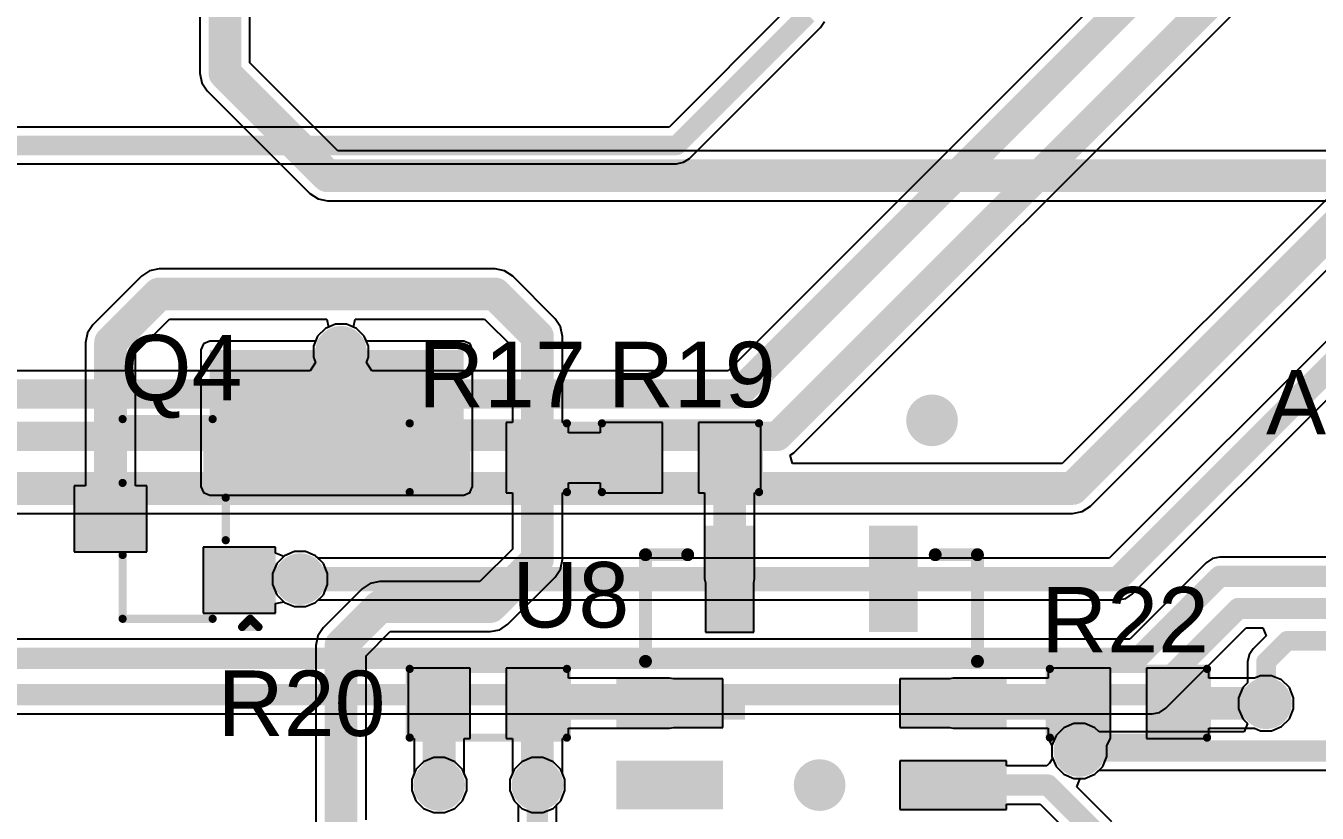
# Model space of a CAD drawing. Header units: millimetres. Extents: x -0.27 to 3.94, y -1.19 to 3.
# Drawn here: x 1.998 to 2.786, y -0.863 to -0.382 of the extents above; entities that cross this region are included whole.
import ezdxf

# ---------------------------------------------------------------- set-up
doc = ezdxf.new("R2010")
doc.units = ezdxf.units.MM
doc.header["$MEASUREMENT"] = 0
for name, color, linetype in [('BottomLayer', 5, 'Continuous'), ('BottomSolder', 6, 'Continuous'), ('TopLayer', 1, 'Continuous'), ('TopOverlay', 2, 'Continuous'), ('TopPaste', 8, 'Continuous'), ('TopSolder', 216, 'Continuous'), ('ViaHoleLayer', 16, 'Continuous')]:
    doc.layers.add(name, color=color, linetype=linetype)
doc.styles.add('Arial', font='', dxfattribs={"height": 0.2})
doc.styles.get('Arial').set_extended_font_data('Arial')

# ---------------------------------------------------------------- blocks, each defined once
blk = doc.blocks.new('MICS_6814_21')
at = {"layer": 'TopLayer'}
for points in [[(0.02579, 0.10453), (0.04744, 0.10453), (0.04744, 0.04744), (0.02579, 0.04744)], [(0.12579, 0.10453), (0.14744, 0.10453), (0.14744, 0.04744), (0.12579, 0.04744)], [(-0.02854, 0.01083), (0.02854, 0.01083), (0.02854, -0.01083), (-0.02854, -0.01083)], [(0.14469, 0.01083), (0.20177, 0.01083), (0.20177, -0.01083), (0.14469, -0.01083)], [(-0.02854, -0.03917), (0.02854, -0.03917), (0.02854, -0.06083), (-0.02854, -0.06083)], [(0.14469, -0.03917), (0.20177, -0.03917), (0.20177, -0.06083), (0.14469, -0.06083)], [(-0.02854, -0.08917), (0.02854, -0.08917), (0.02854, -0.11083), (-0.02854, -0.11083)], [(0.14469, -0.08917), (0.20177, -0.08917), (0.20177, -0.11083), (0.14469, -0.11083)], [(0.02579, -0.14744), (0.04744, -0.14744), (0.04744, -0.20453), (0.02579, -0.20453)], [(0.12579, -0.14744), (0.14744, -0.14744), (0.14744, -0.20453), (0.12579, -0.20453)]]:
    blk.add_hatch(color=1, dxfattribs=at).paths.add_polyline_path(points)
at = {"layer": 'TopOverlay'}
blk.add_hatch(color=2, dxfattribs=at).paths.add_polyline_path([(0.033, -0.01), (0.046, -0.01), (0.046, 0.008), (0.033, 0.008)])
at = {"layer": 'TopPaste'}
for points in [[(0.02579, 0.10453), (0.04744, 0.10453), (0.04744, 0.04744), (0.02579, 0.04744)], [(0.12579, 0.10453), (0.14744, 0.10453), (0.14744, 0.04744), (0.12579, 0.04744)], [(-0.02854, 0.01083), (0.02854, 0.01083), (0.02854, -0.01083), (-0.02854, -0.01083)], [(0.14469, 0.01083), (0.20177, 0.01083), (0.20177, -0.01083), (0.14469, -0.01083)], [(-0.02854, -0.03917), (0.02854, -0.03917), (0.02854, -0.06083), (-0.02854, -0.06083)], [(0.14469, -0.03917), (0.20177, -0.03917), (0.20177, -0.06083), (0.14469, -0.06083)], [(-0.02854, -0.08917), (0.02854, -0.08917), (0.02854, -0.11083), (-0.02854, -0.11083)], [(0.14469, -0.08917), (0.20177, -0.08917), (0.20177, -0.11083), (0.14469, -0.11083)], [(0.02579, -0.14744), (0.04744, -0.14744), (0.04744, -0.20453), (0.02579, -0.20453)], [(0.12579, -0.14744), (0.14744, -0.14744), (0.14744, -0.20453), (0.12579, -0.20453)]]:
    blk.add_hatch(color=8, dxfattribs=at).paths.add_polyline_path(points)
at = {"layer": 'TopSolder'}
for points in [[(0.02179, 0.10853), (0.05144, 0.10853), (0.05144, 0.04344), (0.02179, 0.04344)], [(0.12179, 0.10853), (0.15144, 0.10853), (0.15144, 0.04344), (0.12179, 0.04344)], [(-0.03254, 0.01483), (0.03254, 0.01483), (0.03254, -0.01483), (-0.03254, -0.01483)], [(0.14069, 0.01483), (0.20577, 0.01483), (0.20577, -0.01483), (0.14069, -0.01483)], [(-0.03254, -0.03517), (0.03254, -0.03517), (0.03254, -0.06483), (-0.03254, -0.06483)], [(0.14069, -0.03517), (0.20577, -0.03517), (0.20577, -0.06483), (0.14069, -0.06483)], [(-0.03254, -0.08517), (0.03254, -0.08517), (0.03254, -0.11483), (-0.03254, -0.11483)], [(0.14069, -0.08517), (0.20577, -0.08517), (0.20577, -0.11483), (0.14069, -0.11483)], [(0.02179, -0.14344), (0.05144, -0.14344), (0.05144, -0.20853), (0.02179, -0.20853)], [(0.12179, -0.14344), (0.15144, -0.14344), (0.15144, -0.20853), (0.12179, -0.20853)]]:
    blk.add_hatch(color=216, dxfattribs=at).paths.add_polyline_path(points)
at = {"layer": 'TopOverlay'}
for points, const_width in [([(-0.01476, 0.02559), (-0.01476, 0.09075)], 0.00787), ([(-0.01476, 0.09075), (0.01102, 0.09075)], 0.00787), ([(0.1622, 0.09075), (0.18799, 0.09075)], 0.00787), ([(0.18799, 0.02559), (0.18799, 0.09075)], 0.00787), ([(-0.043, -0.004), (-0.043, 0.006)], 0.01), ([(-0.043, 0.006), (-0.038, 0.001)], 0.01), ([(-0.043, -0.004), (-0.038, 0.001)], 0.01), ([(-0.01476, -0.19075), (-0.01476, -0.12559)], 0.00787), ([(0.18799, -0.19075), (0.18799, -0.12559)], 0.00787), ([(-0.01476, -0.19075), (0.01102, -0.19075)], 0.00787), ([(0.1622, -0.19075), (0.18799, -0.19075)], 0.00787)]:
    blk.add_lwpolyline(points, dxfattribs=dict(at, const_width=const_width))
for points, const_width in [([(-0.01673, 0.09075, 1), (-0.0128, 0.09075, 1)], 0.00394), ([(-0.01673, 0.09075, 1), (-0.0128, 0.09075, 1)], 0.00394), ([(0.00906, 0.09075, 1), (0.01299, 0.09075, 1)], 0.00394), ([(0.16024, 0.09075, 1), (0.16417, 0.09075, 1)], 0.00394), ([(0.18602, 0.09075, 1), (0.18996, 0.09075, 1)], 0.00394), ([(0.18602, 0.09075, 1), (0.18996, 0.09075, 1)], 0.00394), ([(-0.01673, 0.02559, 1), (-0.0128, 0.02559, 1)], 0.00394), ([(0.18602, 0.02559, 1), (0.18996, 0.02559, 1)], 0.00394), ([(-0.0455, 0.006, 1), (-0.0405, 0.006, 1)], 0.005), ([(-0.0455, 0.006, 1), (-0.0405, 0.006, 1)], 0.005), ([(-0.0455, -0.004, 1), (-0.0405, -0.004, 1)], 0.005), ([(-0.0455, -0.004, 1), (-0.0405, -0.004, 1)], 0.005), ([(-0.0405, 0.001, 1), (-0.0355, 0.001, 1)], 0.005), ([(-0.0405, 0.001, 1), (-0.0355, 0.001, 1)], 0.005), ([(-0.01673, -0.12559, 1), (-0.0128, -0.12559, 1)], 0.00394), ([(0.18602, -0.12559, 1), (0.18996, -0.12559, 1)], 0.00394), ([(-0.01673, -0.19075, 1), (-0.0128, -0.19075, 1)], 0.00394), ([(-0.01673, -0.19075, 1), (-0.0128, -0.19075, 1)], 0.00394), ([(0.00906, -0.19075, 1), (0.01299, -0.19075, 1)], 0.00394), ([(0.16024, -0.19075, 1), (0.16417, -0.19075, 1)], 0.00394), ([(0.18602, -0.19075, 1), (0.18996, -0.19075, 1)], 0.00394), ([(0.18602, -0.19075, 1), (0.18996, -0.19075, 1)], 0.00394)]:
    blk.add_lwpolyline(points, format="xyb", close=True, dxfattribs=dict(at, const_width=const_width))
blk = doc.blocks.new('R___0603_81')
at = {"layer": 'TopLayer'}
for points in [[(-0.015, 0.0175), (-0.015, -0.0175), (-0.045, -0.0175), (-0.045, 0.0175)], [(0.045, 0.0175), (0.045, -0.0175), (0.015, -0.0175), (0.015, 0.0175)]]:
    blk.add_hatch(color=1, dxfattribs=at).paths.add_polyline_path(points)
at = {"layer": 'TopPaste'}
for points in [[(-0.015, 0.0175), (-0.015, -0.0175), (-0.045, -0.0175), (-0.045, 0.0175)], [(0.045, 0.0175), (0.045, -0.0175), (0.015, -0.0175), (0.015, 0.0175)]]:
    blk.add_hatch(color=8, dxfattribs=at).paths.add_polyline_path(points)
at = {"layer": 'TopSolder'}
for points in [[(-0.011, 0.0215), (-0.011, -0.0215), (-0.049, -0.0215), (-0.049, 0.0215)], [(0.049, 0.0215), (0.049, -0.0215), (0.011, -0.0215), (0.011, 0.0215)]]:
    blk.add_hatch(color=216, dxfattribs=at).paths.add_polyline_path(points)
at = {"layer": 'TopOverlay', "const_width": 0.005}
for points in [[(0.048, 0.021), (-0.048, 0.021)], [(-0.048, 0.021), (-0.048, -0.021)], [(0.048, 0.021), (0.048, -0.021)], [(0.048, -0.021), (-0.048, -0.021)]]:
    blk.add_lwpolyline(points, dxfattribs=at)
at = {"layer": 'TopOverlay', "const_width": 0.0025}
for points in [[(-0.04925, 0.021, 1), (-0.04675, 0.021, 1)], [(-0.04925, 0.021, 1), (-0.04675, 0.021, 1)], [(0.04675, 0.021, 1), (0.04925, 0.021, 1)], [(0.04675, 0.021, 1), (0.04925, 0.021, 1)], [(-0.04925, -0.021, 1), (-0.04675, -0.021, 1)], [(-0.04925, -0.021, 1), (-0.04675, -0.021, 1)], [(0.04675, -0.021, 1), (0.04925, -0.021, 1)], [(0.04675, -0.021, 1), (0.04925, -0.021, 1)]]:
    blk.add_lwpolyline(points, format="xyb", close=True, dxfattribs=at)
blk = doc.blocks.new('R___0603_83')
at = {"layer": 'TopLayer'}
for points in [[(-0.015, 0.0175), (-0.015, -0.0175), (-0.045, -0.0175), (-0.045, 0.0175)], [(0.045, 0.0175), (0.045, -0.0175), (0.015, -0.0175), (0.015, 0.0175)]]:
    blk.add_hatch(color=1, dxfattribs=at).paths.add_polyline_path(points)
at = {"layer": 'TopPaste'}
for points in [[(-0.015, 0.0175), (-0.015, -0.0175), (-0.045, -0.0175), (-0.045, 0.0175)], [(0.045, 0.0175), (0.045, -0.0175), (0.015, -0.0175), (0.015, 0.0175)]]:
    blk.add_hatch(color=8, dxfattribs=at).paths.add_polyline_path(points)
at = {"layer": 'TopSolder'}
for points in [[(-0.011, 0.0215), (-0.011, -0.0215), (-0.049, -0.0215), (-0.049, 0.0215)], [(0.049, 0.0215), (0.049, -0.0215), (0.011, -0.0215), (0.011, 0.0215)]]:
    blk.add_hatch(color=216, dxfattribs=at).paths.add_polyline_path(points)
at = {"layer": 'TopOverlay', "const_width": 0.005}
for points in [[(-0.048, 0.021), (0.048, 0.021)], [(-0.048, -0.021), (-0.048, 0.021)], [(0.048, -0.021), (0.048, 0.021)], [(-0.048, -0.021), (0.048, -0.021)]]:
    blk.add_lwpolyline(points, dxfattribs=at)
at = {"layer": 'TopOverlay', "const_width": 0.0025}
for points in [[(-0.04925, 0.021, 1), (-0.04675, 0.021, 1)], [(-0.04925, 0.021, 1), (-0.04675, 0.021, 1)], [(0.04675, 0.021, 1), (0.04925, 0.021, 1)], [(0.04675, 0.021, 1), (0.04925, 0.021, 1)], [(-0.04925, -0.021, 1), (-0.04675, -0.021, 1)], [(-0.04925, -0.021, 1), (-0.04675, -0.021, 1)], [(0.04675, -0.021, 1), (0.04925, -0.021, 1)], [(0.04675, -0.021, 1), (0.04925, -0.021, 1)]]:
    blk.add_lwpolyline(points, format="xyb", close=True, dxfattribs=at)
blk = doc.blocks.new('R___0603_84')
at = {"layer": 'TopLayer'}
for points in [[(-0.015, 0.0175), (-0.015, -0.0175), (-0.045, -0.0175), (-0.045, 0.0175)], [(0.045, 0.0175), (0.045, -0.0175), (0.015, -0.0175), (0.015, 0.0175)]]:
    blk.add_hatch(color=1, dxfattribs=at).paths.add_polyline_path(points)
at = {"layer": 'TopPaste'}
for points in [[(-0.015, 0.0175), (-0.015, -0.0175), (-0.045, -0.0175), (-0.045, 0.0175)], [(0.045, 0.0175), (0.045, -0.0175), (0.015, -0.0175), (0.015, 0.0175)]]:
    blk.add_hatch(color=8, dxfattribs=at).paths.add_polyline_path(points)
at = {"layer": 'TopSolder'}
for points in [[(-0.011, 0.0215), (-0.011, -0.0215), (-0.049, -0.0215), (-0.049, 0.0215)], [(0.049, 0.0215), (0.049, -0.0215), (0.011, -0.0215), (0.011, 0.0215)]]:
    blk.add_hatch(color=216, dxfattribs=at).paths.add_polyline_path(points)
at = {"layer": 'TopOverlay', "const_width": 0.005}
for points in [[(0.048, 0.021), (-0.048, 0.021)], [(-0.048, 0.021), (-0.048, -0.021)], [(0.048, 0.021), (0.048, -0.021)], [(0.048, -0.021), (-0.048, -0.021)]]:
    blk.add_lwpolyline(points, dxfattribs=at)
at = {"layer": 'TopOverlay', "const_width": 0.0025}
for points in [[(-0.04925, 0.021, 1), (-0.04675, 0.021, 1)], [(-0.04925, 0.021, 1), (-0.04675, 0.021, 1)], [(0.04675, 0.021, 1), (0.04925, 0.021, 1)], [(0.04675, 0.021, 1), (0.04925, 0.021, 1)], [(-0.04925, -0.021, 1), (-0.04675, -0.021, 1)], [(-0.04925, -0.021, 1), (-0.04675, -0.021, 1)], [(0.04675, -0.021, 1), (0.04925, -0.021, 1)], [(0.04675, -0.021, 1), (0.04925, -0.021, 1)]]:
    blk.add_lwpolyline(points, format="xyb", close=True, dxfattribs=at)
blk = doc.blocks.new('R___0603_86')
at = {"layer": 'TopLayer'}
for points in [[(-0.015, 0.0175), (-0.015, -0.0175), (-0.045, -0.0175), (-0.045, 0.0175)], [(0.045, 0.0175), (0.045, -0.0175), (0.015, -0.0175), (0.015, 0.0175)]]:
    blk.add_hatch(color=1, dxfattribs=at).paths.add_polyline_path(points)
at = {"layer": 'TopPaste'}
for points in [[(-0.015, 0.0175), (-0.015, -0.0175), (-0.045, -0.0175), (-0.045, 0.0175)], [(0.045, 0.0175), (0.045, -0.0175), (0.015, -0.0175), (0.015, 0.0175)]]:
    blk.add_hatch(color=8, dxfattribs=at).paths.add_polyline_path(points)
at = {"layer": 'TopSolder'}
for points in [[(-0.011, 0.0215), (-0.011, -0.0215), (-0.049, -0.0215), (-0.049, 0.0215)], [(0.049, 0.0215), (0.049, -0.0215), (0.011, -0.0215), (0.011, 0.0215)]]:
    blk.add_hatch(color=216, dxfattribs=at).paths.add_polyline_path(points)
at = {"layer": 'TopOverlay', "const_width": 0.005}
for points in [[(-0.048, 0.021), (0.048, 0.021)], [(-0.048, -0.021), (-0.048, 0.021)], [(0.048, -0.021), (0.048, 0.021)], [(-0.048, -0.021), (0.048, -0.021)]]:
    blk.add_lwpolyline(points, dxfattribs=at)
at = {"layer": 'TopOverlay', "const_width": 0.0025}
for points in [[(-0.04925, 0.021, 1), (-0.04675, 0.021, 1)], [(-0.04925, 0.021, 1), (-0.04675, 0.021, 1)], [(0.04675, 0.021, 1), (0.04925, 0.021, 1)], [(0.04675, 0.021, 1), (0.04925, 0.021, 1)], [(-0.04925, -0.021, 1), (-0.04675, -0.021, 1)], [(-0.04925, -0.021, 1), (-0.04675, -0.021, 1)], [(0.04675, -0.021, 1), (0.04925, -0.021, 1)], [(0.04675, -0.021, 1), (0.04925, -0.021, 1)]]:
    blk.add_lwpolyline(points, format="xyb", close=True, dxfattribs=at)
blk = doc.blocks.new('S___23_106')
at = {"layer": 'TopLayer'}
for points in [[(-0.01614, 0.05748), (0.01614, 0.05748), (0.01614, 0.02126), (-0.01614, 0.02126)], [(-0.05354, -0.02126), (-0.02126, -0.02126), (-0.02126, -0.05748), (-0.05354, -0.05748)], [(0.02126, -0.02126), (0.05354, -0.02126), (0.05354, -0.05748), (0.02126, -0.05748)]]:
    blk.add_hatch(color=1, dxfattribs=at).paths.add_polyline_path(points)
at = {"layer": 'TopPaste'}
for points in [[(-0.01614, 0.05748), (0.01614, 0.05748), (0.01614, 0.02126), (-0.01614, 0.02126)], [(-0.05354, -0.02126), (-0.02126, -0.02126), (-0.02126, -0.05748), (-0.05354, -0.05748)], [(0.02126, -0.02126), (0.05354, -0.02126), (0.05354, -0.05748), (0.02126, -0.05748)]]:
    blk.add_hatch(color=8, dxfattribs=at).paths.add_polyline_path(points)
at = {"layer": 'TopSolder'}
for points in [[(-0.02014, 0.06148), (0.02014, 0.06148), (0.02014, 0.01726), (-0.02014, 0.01726)], [(-0.05754, -0.01726), (-0.01726, -0.01726), (-0.01726, -0.06148), (-0.05754, -0.06148)], [(0.01726, -0.01726), (0.05754, -0.01726), (0.05754, -0.06148), (0.01726, -0.06148)]]:
    blk.add_hatch(color=216, dxfattribs=at).paths.add_polyline_path(points)
at = {"layer": 'TopOverlay', "const_width": 0.005}
for points in [[(-0.061, 0.032), (-0.061, -0.023)], [(-0.061, 0.032), (-0.022, 0.032)], [(0.022, 0.032), (0.061, 0.032)], [(0.061, 0.032), (0.061, -0.023)], [(-0.013, -0.031), (0.013, -0.031)], [(-0.066, -0.041), (-0.061, -0.046)], [(-0.066, -0.041), (-0.066, -0.051)], [(-0.061, -0.046), (-0.066, -0.051)]]:
    blk.add_lwpolyline(points, dxfattribs=at)
at = {"layer": 'TopOverlay', "const_width": 0.0025}
for points in [[(-0.06225, 0.032, 1), (-0.05975, 0.032, 1)], [(-0.06225, 0.032, 1), (-0.05975, 0.032, 1)], [(-0.02325, 0.032, 1), (-0.02075, 0.032, 1)], [(0.02075, 0.032, 1), (0.02325, 0.032, 1)], [(0.05975, 0.032, 1), (0.06225, 0.032, 1)], [(0.05975, 0.032, 1), (0.06225, 0.032, 1)], [(-0.06225, -0.023, 1), (-0.05975, -0.023, 1)], [(0.05975, -0.023, 1), (0.06225, -0.023, 1)], [(-0.01425, -0.031, 1), (-0.01175, -0.031, 1)], [(0.01175, -0.031, 1), (0.01425, -0.031, 1)], [(-0.06725, -0.041, 1), (-0.06475, -0.041, 1)], [(-0.06725, -0.041, 1), (-0.06475, -0.041, 1)], [(-0.06225, -0.046, 1), (-0.05975, -0.046, 1)], [(-0.06225, -0.046, 1), (-0.05975, -0.046, 1)], [(-0.06725, -0.051, 1), (-0.06475, -0.051, 1)], [(-0.06725, -0.051, 1), (-0.06475, -0.051, 1)]]:
    blk.add_lwpolyline(points, format="xyb", close=True, dxfattribs=at)

msp = doc.modelspace()

# ---------------------------------------------------------------- hatches: boundary and pattern name
at = {"layer": 'BottomLayer'}
h = msp.add_hatch(color=5, dxfattribs=at)
edge = h.paths.add_edge_path()
edge.add_arc((2.19, -0.58111), 0.01181, 0, 360)
h = msp.add_hatch(color=5, dxfattribs=at)
edge = h.paths.add_edge_path()
edge.add_arc((2.551, -0.623), 0.01181, 0, 360)
h = msp.add_hatch(color=5, dxfattribs=at)
edge = h.paths.add_edge_path()
edge.add_arc((2.165, -0.72), 0.01181, 0, 360)
h = msp.add_hatch(color=5, dxfattribs=at)
edge = h.paths.add_edge_path()
edge.add_arc((2.755, -0.79583), 0.01181, 0, 360)
h = msp.add_hatch(color=5, dxfattribs=at)
edge = h.paths.add_edge_path()
edge.add_arc((2.64098, -0.825), 0.01181, 0, 360)
h = msp.add_hatch(color=5, dxfattribs=at)
edge = h.paths.add_edge_path()
edge.add_arc((2.24998, -0.84583), 0.01181, 0, 360)
h = msp.add_hatch(color=5, dxfattribs=at)
edge = h.paths.add_edge_path()
edge.add_arc((2.30998, -0.84583), 0.01181, 0, 360)
h = msp.add_hatch(color=5, dxfattribs=at)
edge = h.paths.add_edge_path()
edge.add_arc((2.48236, -0.84583), 0.01181, 0, 360)
at = {"layer": 'BottomSolder'}
h = msp.add_hatch(color=6, dxfattribs=at)
edge = h.paths.add_edge_path()
edge.add_arc((2.19, -0.58111), 0.01581, 0, 360)
h = msp.add_hatch(color=6, dxfattribs=at)
edge = h.paths.add_edge_path()
edge.add_arc((2.551, -0.623), 0.01581, 0, 360)
h = msp.add_hatch(color=6, dxfattribs=at)
edge = h.paths.add_edge_path()
edge.add_arc((2.165, -0.72), 0.01581, 0, 360)
h = msp.add_hatch(color=6, dxfattribs=at)
edge = h.paths.add_edge_path()
edge.add_arc((2.755, -0.79583), 0.01581, 0, 360)
h = msp.add_hatch(color=6, dxfattribs=at)
edge = h.paths.add_edge_path()
edge.add_arc((2.64098, -0.825), 0.01581, 0, 360)
h = msp.add_hatch(color=6, dxfattribs=at)
edge = h.paths.add_edge_path()
edge.add_arc((2.24998, -0.84583), 0.01581, 0, 360)
h = msp.add_hatch(color=6, dxfattribs=at)
edge = h.paths.add_edge_path()
edge.add_arc((2.30998, -0.84583), 0.01581, 0, 360)
h = msp.add_hatch(color=6, dxfattribs=at)
edge = h.paths.add_edge_path()
edge.add_arc((2.48236, -0.84583), 0.01581, 0, 360)
at = {"layer": 'TopLayer'}
h = msp.add_hatch(color=1, dxfattribs=at)
edge = h.paths.add_edge_path()
edge.add_arc((2.19, -0.58111), 0.01181, 0, 360)
msp.add_hatch(color=1, dxfattribs=at).paths.add_polyline_path([(2.10987, -0.66333), (2.26498, -0.66333), (2.26498, -0.58), (2.10987, -0.58)])
h = msp.add_hatch(color=1, dxfattribs=at)
edge = h.paths.add_edge_path()
edge.add_arc((2.551, -0.623), 0.01181, 0, 360)
h = msp.add_hatch(color=1, dxfattribs=at)
edge = h.paths.add_edge_path()
edge.add_arc((2.165, -0.72), 0.01181, 0, 360)
h = msp.add_hatch(color=1, dxfattribs=at)
edge = h.paths.add_edge_path()
edge.add_arc((2.755, -0.79583), 0.01181, 0, 360)
h = msp.add_hatch(color=1, dxfattribs=at)
edge = h.paths.add_edge_path()
edge.add_arc((2.64098, -0.825), 0.01181, 0, 360)
h = msp.add_hatch(color=1, dxfattribs=at)
edge = h.paths.add_edge_path()
edge.add_arc((2.24998, -0.84583), 0.01181, 0, 360)
h = msp.add_hatch(color=1, dxfattribs=at)
edge = h.paths.add_edge_path()
edge.add_arc((2.30998, -0.84583), 0.01181, 0, 360)
h = msp.add_hatch(color=1, dxfattribs=at)
edge = h.paths.add_edge_path()
edge.add_arc((2.48236, -0.84583), 0.01181, 0, 360)
at = {"layer": 'TopSolder'}
h = msp.add_hatch(color=216, dxfattribs=at)
edge = h.paths.add_edge_path()
edge.add_arc((2.19, -0.58111), 0.01581, 0, 360)
h = msp.add_hatch(color=216, dxfattribs=at)
edge = h.paths.add_edge_path()
edge.add_arc((2.551, -0.623), 0.01581, 0, 360)
h = msp.add_hatch(color=216, dxfattribs=at)
edge = h.paths.add_edge_path()
edge.add_arc((2.165, -0.72), 0.01581, 0, 360)
h = msp.add_hatch(color=216, dxfattribs=at)
edge = h.paths.add_edge_path()
edge.add_arc((2.755, -0.79583), 0.01581, 0, 360)
h = msp.add_hatch(color=216, dxfattribs=at)
edge = h.paths.add_edge_path()
edge.add_arc((2.64098, -0.825), 0.01581, 0, 360)
h = msp.add_hatch(color=216, dxfattribs=at)
edge = h.paths.add_edge_path()
edge.add_arc((2.24998, -0.84583), 0.01581, 0, 360)
h = msp.add_hatch(color=216, dxfattribs=at)
edge = h.paths.add_edge_path()
edge.add_arc((2.30998, -0.84583), 0.01581, 0, 360)
h = msp.add_hatch(color=216, dxfattribs=at)
edge = h.paths.add_edge_path()
edge.add_arc((2.48236, -0.84583), 0.01581, 0, 360)
at = {"layer": 'ViaHoleLayer'}
h = msp.add_hatch(color=16, dxfattribs=at)
edge = h.paths.add_edge_path()
edge.add_arc((2.19, -0.58111), 0.00591, 0, 360)
h = msp.add_hatch(color=16, dxfattribs=at)
edge = h.paths.add_edge_path()
edge.add_arc((2.551, -0.623), 0.00591, 0, 360)
h = msp.add_hatch(color=16, dxfattribs=at)
edge = h.paths.add_edge_path()
edge.add_arc((2.165, -0.72), 0.00591, 0, 360)
h = msp.add_hatch(color=16, dxfattribs=at)
edge = h.paths.add_edge_path()
edge.add_arc((2.755, -0.79583), 0.00591, 0, 360)
h = msp.add_hatch(color=16, dxfattribs=at)
edge = h.paths.add_edge_path()
edge.add_arc((2.64098, -0.825), 0.00591, 0, 360)
h = msp.add_hatch(color=16, dxfattribs=at)
edge = h.paths.add_edge_path()
edge.add_arc((2.24998, -0.84583), 0.00591, 0, 360)
h = msp.add_hatch(color=16, dxfattribs=at)
edge = h.paths.add_edge_path()
edge.add_arc((2.30998, -0.84583), 0.00591, 0, 360)
h = msp.add_hatch(color=16, dxfattribs=at)
edge = h.paths.add_edge_path()
edge.add_arc((2.48236, -0.84583), 0.00591, 0, 360)

# ---------------------------------------------------------------- linework, layer by layer
at = {"layer": 'BottomLayer'}
for p, q in [((3.17171, -0.10817), (2.63056, -0.64933)), ((2.64771, -0.67544), (3.19782, -0.12532)), ((3.22319, -0.14319), (2.65913, -0.70725)), ((2.67342, -0.72901), (3.24495, -0.15748)), ((2.78602, -0.23301), (2.42639, -0.59265)), ((2.46656, -0.64283), (2.84069, -0.26869)), ((2.46379, -0.37035), (2.39035, -0.44378)), ((2.40293, -0.46293), (2.48293, -0.38293)), ((2.48293, -0.38293), (2.48536, -0.37929)), ((2.48293, -0.38293), (2.48293, -0.38293)), ((2.39035, -0.44378), (1.46756, -0.44378)), ((2.39929, -0.46536), (2.40293, -0.46293)), ((1.46756, -0.46622), (2.395, -0.46622)), ((2.395, -0.46622), (2.39929, -0.46536)), ((2.395, -0.46622), (2.395, -0.46622)), ((2.18048, -0.56686), (2.17575, -0.57159)), ((2.18666, -0.5643), (2.18048, -0.56686)), ((2.19334, -0.5643), (2.18666, -0.5643)), ((2.19952, -0.56686), (2.19334, -0.5643)), ((2.20425, -0.57159), (2.19952, -0.56686)), ((2.17575, -0.57159), (2.17319, -0.57777)), ((2.20681, -0.57777), (2.20425, -0.57159)), ((2.17319, -0.57777), (2.17319, -0.58445)), ((2.20681, -0.58445), (2.20681, -0.57777)), ((2.17451, -0.58765), (2.17123, -0.59265)), ((2.17319, -0.58445), (2.17451, -0.58765)), ((2.20549, -0.58765), (2.20681, -0.58445)), ((2.20877, -0.59265), (2.20549, -0.58765)), ((2.17123, -0.59265), (0.95928, -0.59265)), ((2.42639, -0.59265), (2.20877, -0.59265)), ((2.46431, -0.64433), (2.46656, -0.64283)), ((2.46582, -0.64933), (2.46431, -0.64433)), ((2.63056, -0.64933), (2.46582, -0.64933)), ((2.64275, -0.67875), (2.64771, -0.67544)), ((1.73945, -0.67992), (2.63689, -0.67992)), ((2.63689, -0.67992), (2.64275, -0.67875)), ((2.15548, -0.70575), (2.15075, -0.71048)), ((2.16166, -0.70319), (2.15548, -0.70575)), ((2.16834, -0.70319), (2.16166, -0.70319)), ((2.17452, -0.70575), (2.16834, -0.70319)), ((2.17603, -0.70725), (2.17452, -0.70575)), ((2.65913, -0.70725), (2.17603, -0.70725)), ((2.72225, -0.70743), (2.71845, -0.70997)), ((2.72674, -0.70653), (2.72225, -0.70743)), ((2.8581, -0.70653), (2.72674, -0.70653)), ((2.15075, -0.71048), (2.14819, -0.71666)), ((2.14819, -0.71666), (2.14819, -0.72334)), ((2.71845, -0.70997), (2.6718, -0.75662)), ((2.14819, -0.72334), (2.15075, -0.72952)), ((2.15075, -0.72952), (2.15548, -0.73425)), ((2.17452, -0.73425), (2.17603, -0.73274)), ((2.17603, -0.73274), (2.66441, -0.73274)), ((2.66441, -0.73274), (2.66928, -0.73177)), ((2.66928, -0.73177), (2.67342, -0.72901)), ((2.15548, -0.73425), (2.16166, -0.73681)), ((2.16166, -0.73681), (2.16834, -0.73681)), ((2.16834, -0.73681), (2.17452, -0.73425)), ((2.6718, -0.75662), (1.73392, -0.75662)), ((2.69376, -0.79887), (2.74296, -0.74967)), ((2.74296, -0.74967), (2.75297, -0.74967)), ((2.75504, -0.75467), (2.74707, -0.76264)), ((2.75297, -0.74967), (2.75504, -0.75467)), ((2.74707, -0.76264), (2.74464, -0.76628)), ((2.74464, -0.76628), (2.74378, -0.77057)), ((2.74378, -0.77057), (2.74378, -0.77057)), ((2.74378, -0.77057), (2.74378, -0.78327)), ((2.74075, -0.7863), (2.73819, -0.79248)), ((2.74378, -0.78327), (2.74075, -0.7863)), ((2.73819, -0.79248), (2.73819, -0.79917)), ((1.75654, -0.80231), (2.68547, -0.80231)), ((2.68547, -0.80231), (2.68995, -0.80142)), ((2.68995, -0.80142), (2.69376, -0.79887)), ((2.73819, -0.79917), (2.74075, -0.80535)), ((2.63145, -0.81075), (2.62672, -0.81548)), ((2.63763, -0.80819), (2.63145, -0.81075)), ((2.64432, -0.80819), (2.63763, -0.80819)), ((2.6505, -0.81075), (2.64432, -0.80819)), ((2.65302, -0.81327), (2.6505, -0.81075)), ((2.74075, -0.80535), (2.74367, -0.80827)), ((2.74367, -0.80827), (2.7416, -0.81327)), ((2.62672, -0.81548), (2.62417, -0.82166)), ((2.7416, -0.81327), (2.65302, -0.81327)), ((2.62417, -0.82166), (2.62417, -0.82834)), ((2.24045, -0.83157), (2.23572, -0.8363)), ((2.24663, -0.82902), (2.24045, -0.83157)), ((2.25332, -0.82902), (2.24663, -0.82902)), ((2.2595, -0.83157), (2.25332, -0.82902)), ((2.26423, -0.8363), (2.2595, -0.83157)), ((2.30045, -0.83157), (2.29572, -0.8363)), ((2.30663, -0.82902), (2.30045, -0.83157)), ((2.31332, -0.82902), (2.30663, -0.82902)), ((2.3195, -0.83157), (2.31332, -0.82902)), ((2.32423, -0.8363), (2.3195, -0.83157)), ((2.62417, -0.82834), (2.62672, -0.83452)), ((2.62672, -0.83452), (2.63145, -0.83925)), ((2.23572, -0.8363), (2.23317, -0.84248)), ((2.23317, -0.84248), (2.23317, -0.84917)), ((2.26679, -0.84248), (2.26423, -0.8363)), ((2.26679, -0.84917), (2.26679, -0.84248)), ((2.29572, -0.8363), (2.29317, -0.84248)), ((2.29317, -0.84248), (2.29317, -0.84917)), ((2.32679, -0.84248), (2.32423, -0.8363)), ((2.32679, -0.84917), (2.32679, -0.84248)), ((2.63145, -0.83925), (2.63763, -0.84181)), ((2.63763, -0.84181), (2.64432, -0.84181)), ((2.64432, -0.84181), (2.6505, -0.83925)), ((2.6505, -0.83925), (2.65302, -0.83673)), ((2.65302, -0.83673), (2.80934, -0.83673)), ((2.23317, -0.84917), (2.23572, -0.85535)), ((2.26423, -0.85535), (2.26679, -0.84917)), ((2.29317, -0.84917), (2.29572, -0.85535)), ((2.32423, -0.85535), (2.32679, -0.84917)), ((2.23572, -0.85535), (2.24045, -0.86008)), ((2.2595, -0.86008), (2.26423, -0.85535)), ((2.29572, -0.85535), (2.29825, -0.85788)), ((2.29825, -0.85788), (2.29825, -0.91984)), ((2.3217, -0.85788), (2.32423, -0.85535)), ((2.3217, -0.91498), (2.3217, -0.85788)), ((2.24045, -0.86008), (2.24663, -0.86264)), ((2.24663, -0.86264), (2.25332, -0.86264)), ((2.25332, -0.86264), (2.2595, -0.86008))]:
    msp.add_line(p, q, dxfattribs=at)
for points, const_width in [([(2.63689, -0.66462), (3.18701, -0.11451)], 0.02), ([(2.66441, -0.72), (3.23594, -0.14847)], 0.015), ([(2.4323, -0.60692), (2.8003, -0.23892)], 0.018), ([(2.45646, -0.63273), (2.83059, -0.2586)], 0.018), ([(2.395, -0.455), (2.475, -0.375)], 0.012), ([(1.455, -0.455), (2.395, -0.455)], 0.012), ([(0.95008, -0.60692), (2.4323, -0.60692)], 0.018), ([(1.02479, -0.63273), (2.45646, -0.63273)], 0.018), ([(1.73311, -0.66462), (2.63689, -0.66462)], 0.02), ([(2.165, -0.72), (2.66441, -0.72)], 0.015), ([(2.67665, -0.76835), (2.72674, -0.71826)], 0.013), ([(2.72674, -0.71826), (2.819, -0.71826)], 0.013), ([(2.68547, -0.79058), (2.7381, -0.73794)], 0.013), ([(2.7381, -0.73794), (2.819, -0.73794)], 0.013), ([(2.755, -0.77057), (2.76785, -0.75772)], 0.012), ([(2.76785, -0.75772), (2.81891, -0.75772)], 0.012), ([(1.73392, -0.76835), (2.67665, -0.76835)], 0.013), ([(2.755, -0.79583), (2.755, -0.77057)], 0.012), ([(1.75169, -0.79058), (2.68547, -0.79058)], 0.013), ([(2.64098, -0.825), (2.80934, -0.825)], 0.013), ([(2.30998, -0.91984), (2.30998, -0.84583)], 0.013)]:
    msp.add_lwpolyline(points, dxfattribs=dict(at, const_width=const_width))
for points, const_width in [([(2.392, -0.455, 1), (2.398, -0.455, 1)], 0.006), ([(2.392, -0.455, 1), (2.398, -0.455, 1)], 0.006), ([(2.4278, -0.60692, 1), (2.4368, -0.60692, 1)], 0.009), ([(2.4278, -0.60692, 1), (2.4368, -0.60692, 1)], 0.009), ([(2.45196, -0.63273, 1), (2.46096, -0.63273, 1)], 0.009), ([(2.45196, -0.63273, 1), (2.46096, -0.63273, 1)], 0.009), ([(2.63189, -0.66462, 1), (2.64189, -0.66462, 1)], 0.01), ([(2.63189, -0.66462, 1), (2.64189, -0.66462, 1)], 0.01), ([(2.16125, -0.72, 1), (2.16875, -0.72, 1)], 0.0075), ([(2.66066, -0.72, 1), (2.66816, -0.72, 1)], 0.0075), ([(2.66066, -0.72, 1), (2.66816, -0.72, 1)], 0.0075), ([(2.72349, -0.71826, 1), (2.72999, -0.71826, 1)], 0.0065), ([(2.72349, -0.71826, 1), (2.72999, -0.71826, 1)], 0.0065), ([(2.73485, -0.73794, 1), (2.74135, -0.73794, 1)], 0.0065), ([(2.73485, -0.73794, 1), (2.74135, -0.73794, 1)], 0.0065), ([(2.76485, -0.75772, 1), (2.77085, -0.75772, 1)], 0.006), ([(2.76485, -0.75772, 1), (2.77085, -0.75772, 1)], 0.006), ([(2.6734, -0.76835, 1), (2.6799, -0.76835, 1)], 0.0065), ([(2.6734, -0.76835, 1), (2.6799, -0.76835, 1)], 0.0065), ([(2.752, -0.77057, 1), (2.758, -0.77057, 1)], 0.006), ([(2.752, -0.77057, 1), (2.758, -0.77057, 1)], 0.006), ([(2.68222, -0.79058, 1), (2.68872, -0.79058, 1)], 0.0065), ([(2.68222, -0.79058, 1), (2.68872, -0.79058, 1)], 0.0065), ([(2.752, -0.79583, 1), (2.758, -0.79583, 1)], 0.006), ([(2.63773, -0.825, 1), (2.64423, -0.825, 1)], 0.0065), ([(2.30673, -0.84583, 1), (2.31323, -0.84583, 1)], 0.0065)]:
    msp.add_lwpolyline(points, format="xyb", close=True, dxfattribs=dict(at, const_width=const_width))
at = {"layer": 'TopLayer'}
for p, q in [((2.1344, -0.40453), (2.1344, -0.02911)), ((2.10382, -0.03544), (2.10382, -0.41087)), ((2.18815, -0.45828), (2.1344, -0.40453)), ((2.10382, -0.41087), (2.10498, -0.41672)), ((2.10498, -0.41672), (2.10829, -0.42168)), ((2.10829, -0.42168), (2.171, -0.48439)), ((3.35811, -0.45828), (2.18815, -0.45828)), ((2.171, -0.48439), (2.17597, -0.48771)), ((2.17597, -0.48771), (2.18182, -0.48887)), ((2.18182, -0.48887), (3.35811, -0.48887)), ((2.06806, -0.53498), (2.03842, -0.56461)), ((2.07302, -0.53166), (2.06806, -0.53498)), ((2.07887, -0.5305), (2.07302, -0.53166)), ((2.28408, -0.5305), (2.07887, -0.5305)), ((2.28993, -0.53166), (2.28408, -0.5305)), ((2.29489, -0.53498), (2.28993, -0.53166)), ((2.32079, -0.56088), (2.29489, -0.53498)), ((2.03842, -0.56461), (2.03511, -0.56957)), ((2.06453, -0.58176), (2.0852, -0.56108)), ((2.0852, -0.56108), (2.18135, -0.56108)), ((2.18048, -0.56686), (2.17575, -0.57159)), ((2.18235, -0.56608), (2.18048, -0.56686)), ((2.18135, -0.56108), (2.18235, -0.56608)), ((2.19766, -0.56608), (2.19865, -0.56108)), ((2.19952, -0.56686), (2.19766, -0.56608)), ((2.19865, -0.56108), (2.27774, -0.56108)), ((2.20425, -0.57159), (2.19952, -0.56686)), ((2.27774, -0.56108), (2.29468, -0.57803)), ((2.32411, -0.56584), (2.32079, -0.56088)), ((2.32527, -0.57169), (2.32411, -0.56584)), ((2.03511, -0.56957), (2.03394, -0.57542)), ((2.03394, -0.57542), (2.03394, -0.66309)), ((2.10987, -0.57459), (2.10604, -0.57617)), ((2.17451, -0.57459), (2.10987, -0.57459)), ((2.17575, -0.57159), (2.17451, -0.57459)), ((2.20549, -0.57459), (2.20425, -0.57159)), ((2.26498, -0.57459), (2.20549, -0.57459)), ((2.2688, -0.57617), (2.26498, -0.57459)), ((2.32527, -0.62433), (2.32527, -0.57169)), ((2.06453, -0.66309), (2.06453, -0.58176)), ((2.10604, -0.57617), (2.10445, -0.58)), ((2.10445, -0.58), (2.10445, -0.66333)), ((2.27039, -0.58), (2.2688, -0.57617)), ((2.27039, -0.66333), (2.27039, -0.58)), ((2.29468, -0.57803), (2.29468, -0.62433)), ((2.29468, -0.62433), (2.29098, -0.62433)), ((2.29098, -0.62433), (2.29098, -0.66733)), ((2.32898, -0.62433), (2.32527, -0.62433)), ((2.32898, -0.63053), (2.32898, -0.62433)), ((2.34836, -0.63053), (2.32898, -0.63053)), ((2.38636, -0.62433), (2.34836, -0.62433)), ((2.34836, -0.62433), (2.34836, -0.63053)), ((2.38636, -0.66733), (2.38636, -0.62433)), ((2.44636, -0.62433), (2.40836, -0.62433)), ((2.40836, -0.62433), (2.40836, -0.66733)), ((2.44636, -0.66733), (2.44636, -0.62433)), ((2.32898, -0.66733), (2.32898, -0.66112)), ((2.32898, -0.66112), (2.34836, -0.66112)), ((2.34836, -0.66112), (2.34836, -0.66733)), ((2.03394, -0.66309), (2.02713, -0.66309)), ((2.02713, -0.66309), (2.02713, -0.70337)), ((2.07135, -0.66309), (2.06453, -0.66309)), ((2.07135, -0.70337), (2.07135, -0.66309)), ((2.10445, -0.66333), (2.10604, -0.66715)), ((2.10604, -0.66715), (2.10987, -0.66874)), ((2.10987, -0.66874), (2.26498, -0.66874)), ((2.26498, -0.66874), (2.26839, -0.66733)), ((2.26839, -0.66733), (2.26898, -0.66733)), ((2.26898, -0.66674), (2.27039, -0.66333)), ((2.26898, -0.66733), (2.26898, -0.66674)), ((2.29098, -0.66733), (2.29468, -0.66733)), ((2.29468, -0.66733), (2.29468, -0.70164)), ((2.32527, -0.70798), (2.32527, -0.66733)), ((2.32527, -0.66733), (2.32898, -0.66733)), ((2.34836, -0.66733), (2.38636, -0.66733)), ((2.40836, -0.66733), (2.41207, -0.66733)), ((2.41207, -0.66733), (2.41207, -0.71984)), ((2.44266, -0.71984), (2.44266, -0.66733)), ((2.44266, -0.66733), (2.44636, -0.66733)), ((2.15009, -0.70049), (2.10587, -0.70049)), ((2.10587, -0.70049), (2.10587, -0.74077)), ((2.15009, -0.70412), (2.15009, -0.70049)), ((2.29468, -0.70164), (2.27485, -0.72148)), ((2.02713, -0.70337), (2.07135, -0.70337)), ((2.15509, -0.70614), (2.15009, -0.70412)), ((2.15548, -0.70575), (2.15509, -0.70614)), ((2.16166, -0.70319), (2.15548, -0.70575)), ((2.16834, -0.70319), (2.16166, -0.70319)), ((2.17452, -0.70575), (2.16834, -0.70319)), ((2.17925, -0.71048), (2.17452, -0.70575)), ((2.32411, -0.71383), (2.32527, -0.70798)), ((2.18181, -0.71666), (2.17925, -0.71048)), ((2.18181, -0.72334), (2.18181, -0.71666)), ((2.32079, -0.71879), (2.32411, -0.71383)), ((2.17925, -0.72952), (2.18181, -0.72334)), ((2.20787, -0.72264), (2.2029, -0.72596)), ((2.21372, -0.72148), (2.20787, -0.72264)), ((2.27485, -0.72148), (2.21372, -0.72148)), ((2.292, -0.74759), (2.32079, -0.71879)), ((2.41207, -0.71984), (2.41254, -0.72219)), ((2.41254, -0.72219), (2.41254, -0.75239)), ((2.44219, -0.72219), (2.44266, -0.71984)), ((2.44219, -0.75239), (2.44219, -0.72219)), ((2.17452, -0.73425), (2.17925, -0.72952)), ((2.2029, -0.72596), (2.17919, -0.74968)), ((2.10587, -0.74077), (2.15009, -0.74077)), ((2.15009, -0.73499), (2.15509, -0.73386)), ((2.15009, -0.74077), (2.15009, -0.73499)), ((2.15509, -0.73386), (2.15548, -0.73425)), ((2.15548, -0.73425), (2.16166, -0.73681)), ((2.16166, -0.73681), (2.16834, -0.73681)), ((2.16834, -0.73681), (2.17452, -0.73425)), ((2.28704, -0.7509), (2.292, -0.74759)), ((2.17587, -0.75464), (2.17471, -0.76049)), ((2.17919, -0.74968), (2.17587, -0.75464)), ((2.20529, -0.76682), (2.22005, -0.75207)), ((2.22005, -0.75207), (2.28118, -0.75207)), ((2.28118, -0.75207), (2.28704, -0.7509)), ((2.41254, -0.75239), (2.44219, -0.75239)), ((2.17471, -0.76049), (2.17471, -0.87334)), ((2.20529, -0.86701), (2.20529, -0.76682)), ((2.26898, -0.77433), (2.23098, -0.77433)), ((2.23098, -0.77433), (2.23098, -0.81733)), ((2.26898, -0.81733), (2.26898, -0.77433)), ((2.32898, -0.77433), (2.29098, -0.77433)), ((2.29098, -0.77433), (2.29098, -0.81733)), ((2.32898, -0.78053), (2.32898, -0.77433)), ((2.39075, -0.78053), (2.32898, -0.78053)), ((2.3931, -0.781), (2.39075, -0.78053)), ((2.56398, -0.78053), (2.56163, -0.781)), ((2.62198, -0.78053), (2.56398, -0.78053)), ((2.65998, -0.77433), (2.62198, -0.77433)), ((2.62198, -0.77433), (2.62198, -0.78053)), ((2.65998, -0.81733), (2.65998, -0.77433)), ((2.71998, -0.77433), (2.68198, -0.77433)), ((2.68198, -0.77433), (2.68198, -0.81733)), ((2.71998, -0.78053), (2.71998, -0.77433)), ((2.74799, -0.78053), (2.71998, -0.78053)), ((2.75166, -0.77902), (2.74799, -0.78053)), ((2.75834, -0.77902), (2.75166, -0.77902)), ((2.76452, -0.78158), (2.75834, -0.77902)), ((2.42329, -0.781), (2.3931, -0.781)), ((2.42329, -0.81065), (2.42329, -0.781)), ((2.56163, -0.781), (2.53143, -0.781)), ((2.53143, -0.781), (2.53143, -0.81065)), ((2.76925, -0.7863), (2.76452, -0.78158)), ((2.77181, -0.79248), (2.76925, -0.7863)), ((2.77181, -0.79917), (2.77181, -0.79248)), ((2.76925, -0.80535), (2.77181, -0.79917)), ((2.32898, -0.81733), (2.32898, -0.81112)), ((2.32898, -0.81112), (2.39075, -0.81112)), ((2.39075, -0.81112), (2.3931, -0.81065)), ((2.3931, -0.81065), (2.42329, -0.81065)), ((2.53143, -0.81065), (2.56163, -0.81065)), ((2.56163, -0.81065), (2.56398, -0.81112)), ((2.56398, -0.81112), (2.62198, -0.81112)), ((2.62198, -0.81112), (2.62198, -0.81733)), ((2.71998, -0.81733), (2.71998, -0.81112)), ((2.71998, -0.81112), (2.74799, -0.81112)), ((2.74799, -0.81112), (2.75166, -0.81264)), ((2.75834, -0.81264), (2.76452, -0.81008)), ((2.76452, -0.81008), (2.76925, -0.80535)), ((2.23098, -0.81733), (2.23468, -0.81733)), ((2.23468, -0.81733), (2.23468, -0.83882)), ((2.26527, -0.83882), (2.26527, -0.81733)), ((2.26527, -0.81733), (2.26898, -0.81733)), ((2.29098, -0.81733), (2.29468, -0.81733)), ((2.29468, -0.81733), (2.29468, -0.83882)), ((2.32527, -0.83882), (2.32527, -0.81733)), ((2.32527, -0.81733), (2.32898, -0.81733)), ((2.62198, -0.81733), (2.62198, -0.81733)), ((2.62198, -0.81733), (2.62417, -0.82166)), ((2.65779, -0.82166), (2.65998, -0.81733)), ((2.65998, -0.81733), (2.65998, -0.81733)), ((2.68198, -0.81733), (2.71998, -0.81733)), ((2.75166, -0.81264), (2.75834, -0.81264)), ((2.62417, -0.82166), (2.62417, -0.82834)), ((2.65779, -0.82834), (2.65779, -0.82166)), ((2.59652, -0.831), (2.53143, -0.831)), ((2.53143, -0.831), (2.53143, -0.86065)), ((2.59652, -0.8341), (2.59652, -0.831)), ((2.62114, -0.8341), (2.59652, -0.8341)), ((2.62282, -0.83251), (2.62114, -0.8341)), ((2.62467, -0.82957), (2.62282, -0.83251)), ((2.62417, -0.82834), (2.62467, -0.82957)), ((2.6505, -0.83925), (2.65523, -0.83452)), ((2.65523, -0.83452), (2.65779, -0.82834)), ((2.23468, -0.83882), (2.23317, -0.84248)), ((2.23317, -0.84248), (2.23317, -0.84917)), ((2.26679, -0.84248), (2.26527, -0.83882)), ((2.26679, -0.84917), (2.26679, -0.84248)), ((2.29468, -0.83882), (2.29317, -0.84248)), ((2.29317, -0.84248), (2.29317, -0.84917)), ((2.32679, -0.84248), (2.32527, -0.83882)), ((2.32679, -0.84917), (2.32679, -0.84248)), ((2.63939, -0.84681), (2.64146, -0.84181)), ((2.64146, -0.84181), (2.64432, -0.84181)), ((2.64432, -0.84181), (2.6505, -0.83925)), ((2.23317, -0.84917), (2.23572, -0.85535)), ((2.26423, -0.85535), (2.26679, -0.84917)), ((2.29317, -0.84917), (2.29572, -0.85535)), ((2.32423, -0.85535), (2.32679, -0.84917)), ((2.66079, -0.86821), (2.63939, -0.84681)), ((2.23572, -0.85535), (2.24045, -0.86008)), ((2.2595, -0.86008), (2.26423, -0.85535)), ((2.29572, -0.85535), (2.30045, -0.86008)), ((2.3195, -0.86008), (2.32423, -0.85535)), ((2.59652, -0.86065), (2.59652, -0.85755)), ((2.59652, -0.85755), (2.61697, -0.85755)), ((2.61697, -0.85755), (2.64078, -0.88136)), ((2.24045, -0.86008), (2.24663, -0.86264)), ((2.24663, -0.86264), (2.25332, -0.86264)), ((2.25332, -0.86264), (2.2595, -0.86008)), ((2.30045, -0.86008), (2.30663, -0.86264)), ((2.30663, -0.86264), (2.31332, -0.86264)), ((2.31332, -0.86264), (2.3195, -0.86008)), ((2.53143, -0.86065), (2.59652, -0.86065))]:
    msp.add_line(p, q, dxfattribs=at)
for points, const_width in [([(2.11911, -0.41087), (2.11911, -0.02911)], 0.02), ([(2.11911, -0.41087), (2.18182, -0.47358)], 0.02), ([(2.18182, -0.47358), (3.39142, -0.47358)], 0.02), ([(2.04924, -0.57542), (2.07887, -0.54579)], 0.02), ([(2.07887, -0.54579), (2.28408, -0.54579)], 0.02), ([(2.28408, -0.54579), (2.30998, -0.57169)], 0.02), ([(2.04924, -0.68323), (2.04924, -0.57542)], 0.02), ([(2.30998, -0.64583), (2.30998, -0.57169)], 0.02), ([(2.30998, -0.70798), (2.30998, -0.64583)], 0.02), ([(2.30998, -0.64583), (2.36736, -0.64583)], 0.02), ([(2.42736, -0.71984), (2.42736, -0.64583)], 0.02), ([(2.28118, -0.73677), (2.30998, -0.70798)], 0.02), ([(2.12798, -0.72063), (2.12829, -0.72031)], 0.015), ([(2.12829, -0.72031), (2.16469, -0.72031)], 0.015), ([(2.16469, -0.72031), (2.165, -0.72)], 0.015), ([(2.19, -0.76049), (2.21372, -0.73677)], 0.02), ([(2.21372, -0.73677), (2.28118, -0.73677)], 0.02), ([(2.19, -0.87334), (2.19, -0.76049)], 0.02), ([(2.24998, -0.84583), (2.24998, -0.79583)], 0.02), ([(2.30998, -0.84583), (2.30998, -0.79583)], 0.02), ([(2.30998, -0.79583), (2.39075, -0.79583)], 0.02), ([(2.56398, -0.79583), (2.64098, -0.79583)], 0.02), ([(2.64098, -0.825), (2.64098, -0.79583)], 0.02), ([(2.70098, -0.79583), (2.755, -0.79583)], 0.02), ([(2.56398, -0.84583), (2.62182, -0.84583)], 0.013), ([(2.62182, -0.84583), (2.6525, -0.8765)], 0.013)]:
    msp.add_lwpolyline(points, dxfattribs=dict(at, const_width=const_width))
for points, const_width in [([(2.11411, -0.41087, 1), (2.12411, -0.41087, 1)], 0.01), ([(2.11411, -0.41087, 1), (2.12411, -0.41087, 1)], 0.01), ([(2.17682, -0.47358, 1), (2.18682, -0.47358, 1)], 0.01), ([(2.17682, -0.47358, 1), (2.18682, -0.47358, 1)], 0.01), ([(2.07387, -0.54579, 1), (2.08387, -0.54579, 1)], 0.01), ([(2.07387, -0.54579, 1), (2.08387, -0.54579, 1)], 0.01), ([(2.27908, -0.54579, 1), (2.28908, -0.54579, 1)], 0.01), ([(2.27908, -0.54579, 1), (2.28908, -0.54579, 1)], 0.01), ([(2.04424, -0.57542, 1), (2.05424, -0.57542, 1)], 0.01), ([(2.04424, -0.57542, 1), (2.05424, -0.57542, 1)], 0.01), ([(2.30498, -0.57169, 1), (2.31498, -0.57169, 1)], 0.01), ([(2.30498, -0.57169, 1), (2.31498, -0.57169, 1)], 0.01), ([(2.30498, -0.64583, 1), (2.31498, -0.64583, 1)], 0.01), ([(2.30498, -0.64583, 1), (2.31498, -0.64583, 1)], 0.01), ([(2.30498, -0.64583, 1), (2.31498, -0.64583, 1)], 0.01), ([(2.36236, -0.64583, 1), (2.37236, -0.64583, 1)], 0.01), ([(2.42236, -0.64583, 1), (2.43236, -0.64583, 1)], 0.01), ([(2.04424, -0.68323, 1), (2.05424, -0.68323, 1)], 0.01), ([(2.30498, -0.70798, 1), (2.31498, -0.70798, 1)], 0.01), ([(2.30498, -0.70798, 1), (2.31498, -0.70798, 1)], 0.01), ([(2.42236, -0.71984, 1), (2.43236, -0.71984, 1)], 0.01), ([(2.12423, -0.72063, 1), (2.13173, -0.72063, 1)], 0.0075), ([(2.12454, -0.72031, 1), (2.13204, -0.72031, 1)], 0.0075), ([(2.12454, -0.72031, 1), (2.13204, -0.72031, 1)], 0.0075), ([(2.16094, -0.72031, 1), (2.16844, -0.72031, 1)], 0.0075), ([(2.16094, -0.72031, 1), (2.16844, -0.72031, 1)], 0.0075), ([(2.16125, -0.72, 1), (2.16875, -0.72, 1)], 0.0075), ([(2.20872, -0.73677, 1), (2.21872, -0.73677, 1)], 0.01), ([(2.20872, -0.73677, 1), (2.21872, -0.73677, 1)], 0.01), ([(2.27618, -0.73677, 1), (2.28618, -0.73677, 1)], 0.01), ([(2.27618, -0.73677, 1), (2.28618, -0.73677, 1)], 0.01), ([(2.185, -0.76049, 1), (2.195, -0.76049, 1)], 0.01), ([(2.185, -0.76049, 1), (2.195, -0.76049, 1)], 0.01), ([(2.24498, -0.79583, 1), (2.25498, -0.79583, 1)], 0.01), ([(2.30498, -0.79583, 1), (2.31498, -0.79583, 1)], 0.01), ([(2.30498, -0.79583, 1), (2.31498, -0.79583, 1)], 0.01), ([(2.38575, -0.79583, 1), (2.39575, -0.79583, 1)], 0.01), ([(2.55898, -0.79583, 1), (2.56898, -0.79583, 1)], 0.01), ([(2.63598, -0.79583, 1), (2.64598, -0.79583, 1)], 0.01), ([(2.63598, -0.79583, 1), (2.64598, -0.79583, 1)], 0.01), ([(2.69598, -0.79583, 1), (2.70598, -0.79583, 1)], 0.01), ([(2.75, -0.79583, 1), (2.76, -0.79583, 1)], 0.01), ([(2.63598, -0.825, 1), (2.64598, -0.825, 1)], 0.01), ([(2.24498, -0.84583, 1), (2.25498, -0.84583, 1)], 0.01), ([(2.30498, -0.84583, 1), (2.31498, -0.84583, 1)], 0.01), ([(2.56073, -0.84583, 1), (2.56723, -0.84583, 1)], 0.0065), ([(2.61857, -0.84583, 1), (2.62507, -0.84583, 1)], 0.0065), ([(2.61857, -0.84583, 1), (2.62507, -0.84583, 1)], 0.0065)]:
    msp.add_lwpolyline(points, format="xyb", close=True, dxfattribs=dict(at, const_width=const_width))

# ---------------------------------------------------------------- block references
for name, p, rotation in [('S___23_106', (2.08861, -0.68323), 90), ('R___0603_84', (2.39736, -0.64583), 180), ('R___0603_81', (2.67098, -0.79583), 180)]:
    msp.add_blockref(name, p, dxfattribs=dict(rotation=rotation))
for name, p in [('R___0603_86', (2.27998, -0.64583)), ('MICS_6814_21', (2.39075, -0.79583)), ('R___0603_83', (2.27998, -0.79583))]:
    msp.add_blockref(name, p)

# ---------------------------------------------------------------- texts
at = {"layer": 'TopOverlay', "style": 'Arial'}
for s, height, p in [('Q4', 0.04, (2.05528, -0.61082)), ('R17', 0.04, (2.23705, -0.61499)), ('R19', 0.04, (2.35295, -0.61499)), ('ADS Ready', 0.03937, (2.755, -0.63157)), ('U8', 0.04, (2.29465, -0.74952)), ('R22', 0.04, (2.61766, -0.76482)), ('R20', 0.04, (2.11466, -0.81582))]:
    msp.add_text(s, height=height, dxfattribs=at).set_placement(p)

doc.saveas('drawing.dxf')
